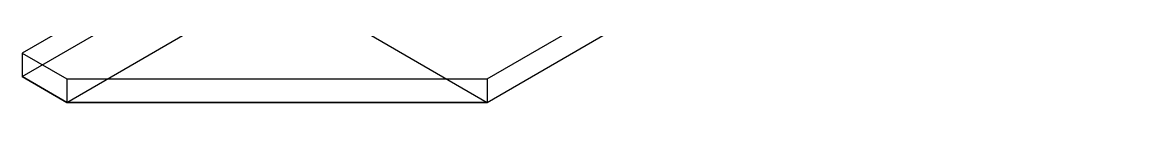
# Model space of a CAD drawing. Header units: millimetres. Extents: x 15 to 415, y 5 to 292.
# Drawn here: x 245.88 to 284.78, y 196.16 to 198.25 of the extents above; entities that cross this region are included whole.
import ezdxf

# ---------------------------------------------------------------- set-up
doc = ezdxf.new("R2010")
doc.units = ezdxf.units.MM
doc.linetypes.add('CENTERX2', pattern=[20.32, 12.7, -2.54, 2.54, -2.54])

msp = doc.modelspace()

# ---------------------------------------------------------------- linework, layer by layer
at = {"color": 7, "linetype": 'Continuous', "lineweight": 25}
for p, q in [((262.1481, 196.9794), (284.7755, 210.0419)), ((262.1481, 196.1628), (284.7755, 209.2254)), ((253.2385, 202.1227), (245.8846, 197.8774)), ((245.8846, 197.8774), (247.4402, 196.9794)), ((245.8846, 197.8774), (245.8846, 197.0609)), ((245.8846, 197.0609), (247.4402, 196.1628)), ((247.4402, 196.9794), (247.4402, 196.1628)), ((247.4402, 196.9794), (262.1481, 196.9794)), ((262.1481, 196.9794), (262.1481, 196.1628)), ((247.4402, 196.1628), (262.1481, 196.1628))]:
    msp.add_line(p, q, dxfattribs=at)
at = {"color": 7, "linetype": 'Continuous'}
for p, q in [((262.1481, 196.1628), (284.7755, 209.2254)), ((245.8846, 197.0609), (253.2385, 201.3062)), ((247.4402, 196.1628), (245.8846, 197.0609)), ((262.1481, 196.1628), (247.4402, 196.1628))]:
    msp.add_line(p, q, dxfattribs=at)
at = {"color": 7, "linetype": 'CENTERX2'}
for p, q in [((247.4402, 196.1628), (254.7942, 200.4082)), ((254.7942, 200.4082), (262.1481, 196.1628))]:
    msp.add_line(p, q, dxfattribs=at)

doc.saveas('drawing.dxf')
